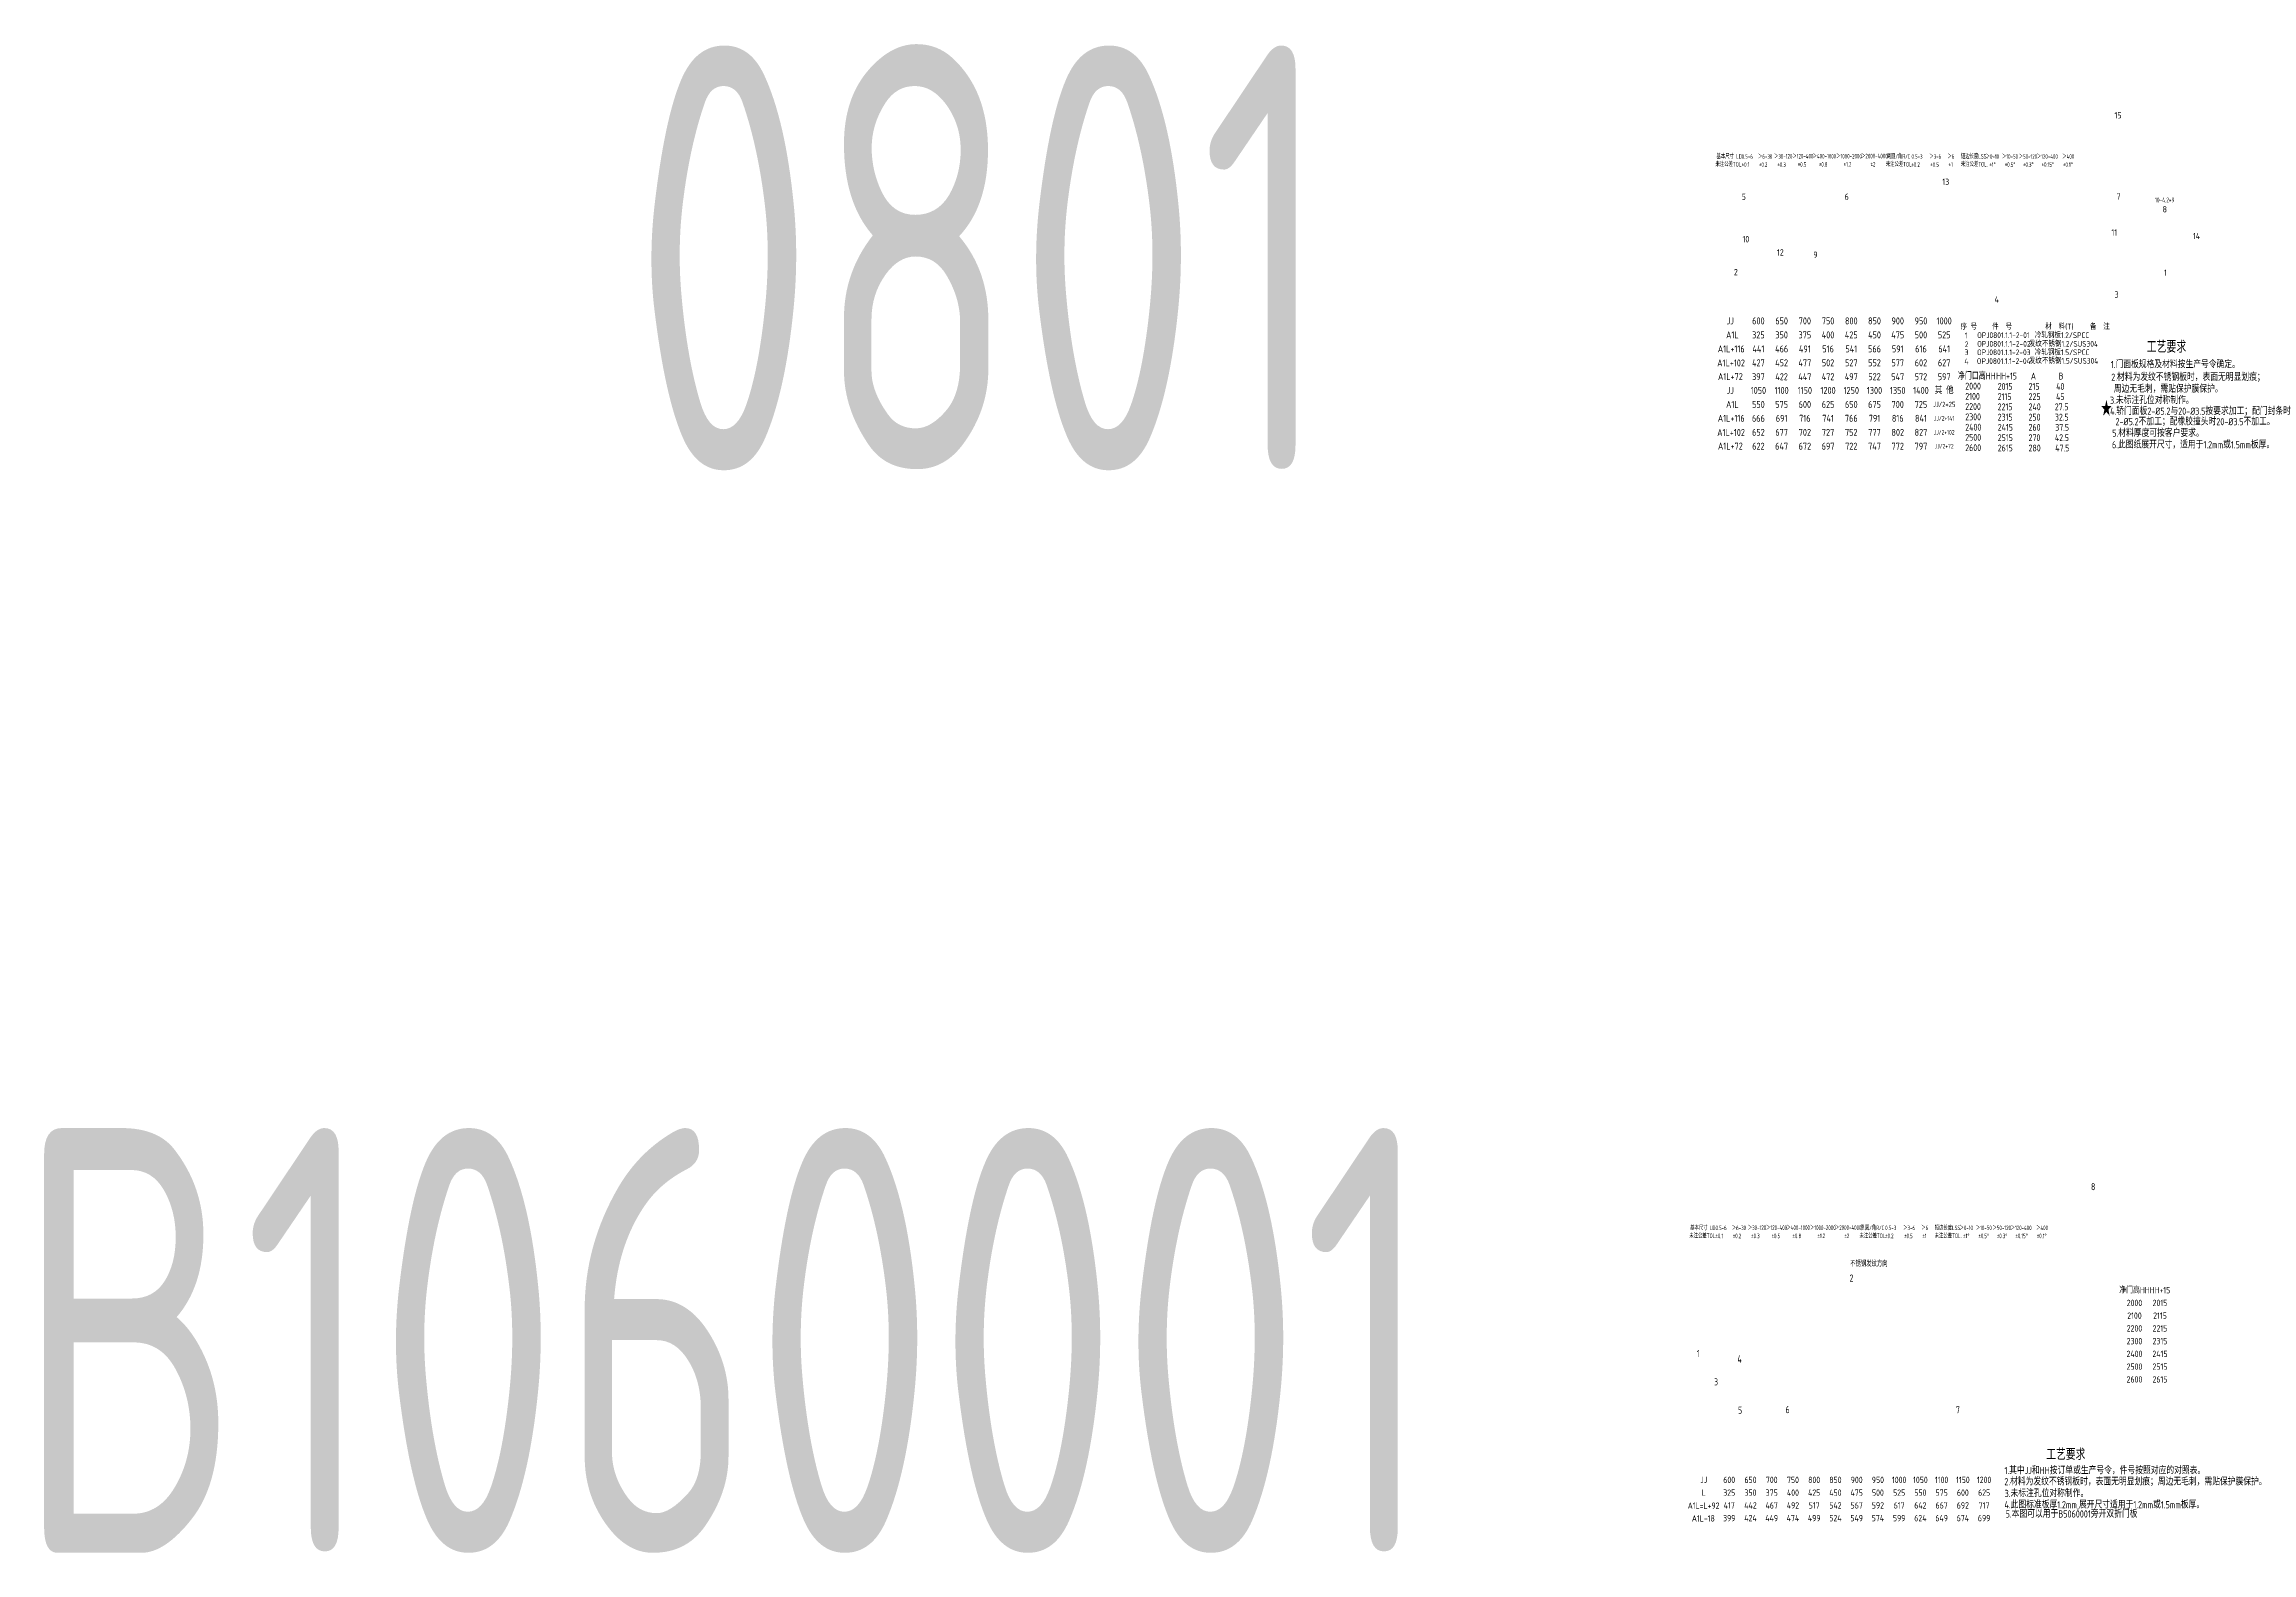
# Model space of a CAD drawing. Header units: inches. Extents: x 14216 to 120088, y -28810 to 23559.
# Drawn here: x 17832 to 19391, y 7021 to 8087 of the extents above; entities that cross this region are included whole.
import ezdxf
from ezdxf.enums import TextEntityAlignment as Align

# ---------------------------------------------------------------- set-up
doc = ezdxf.new("R2010")
doc.units = ezdxf.units.IN
doc.header["$LTSCALE"] = 0.3
doc.header["$MEASUREMENT"] = 0
for name, color, linetype in [('2', 2, 'Continuous'), ('2细实线', 2, 'Continuous'), ('6', 3, 'Continuous'), ('7', 4, 'Continuous')]:
    doc.layers.add(name, color=color, linetype=linetype)
doc.styles.add('HZ', font='isocp2.shx', dxfattribs={"width": 0.7, "bigfont": 'hztxt.shx'})

msp = doc.modelspace()

# ---------------------------------------------------------------- texts
at = {"layer": '2', "style": 'HZ'}
for s, height, width, p in [('序 号', 4.02, 0.85, (19185.6, 7885)), ('件  号', 4.02, 0.85, (19207.9, 7885)), ('材  料(T)', 4.02, 0.85, (19245.4, 7885.1)), ('备  注', 4.02, 0.85, (19276.9, 7885)), ('1', 4.02, 0.85, (19188.6, 7878.8)), ('2 ', 4.02, 0.85, (19188.6, 7872.6)), ('OPJ0801.1.1-2-02', 4.024, 0.85, (19197.3, 7872.9)), ('OPJ0801.1.1-2-01', 4.024, 0.85, (19197.3, 7879)), ('发纹不锈钢1.2/SUS304', 4.024, 0.85, (19233.8, 7872.9)), ('冷轧钢板1.2/SPCC', 4.024, 0.85, (19238, 7879)), ('4 ', 4.02, 0.85, (19188.3, 7860.5)), ('3', 4.02, 0.85, (19188.5, 7866.9)), ('OPJ0801.1.1-2-04', 4.024, 0.85, (19197.1, 7860.7)), ('OPJ0801.1.1-2-03', 4.024, 0.85, (19197.2, 7866.9)), ('发纹不锈钢1.5/SUS304', 4.024, 0.85, (19233.8, 7860.9)), ('冷轧钢板1.5/SPCC', 4.024, 0.85, (19238, 7866.9)), ('净门口高HH', 4.84, 0.75, (19183.7, 7849.7)), ('2000', 4.84, 0.75, (19188.9, 7842.6)), ('HH+15', 4.84, 0.75, (19210.7, 7849.7)), ('2015', 4.84, 0.75, (19211.8, 7842.4)), ('215', 4.84, 0.75, (19233.6, 7842.4)), ('A', 4.84, 0.75, (19235.2, 7849.7)), ('40', 4.84, 0.75, (19253.1, 7842.4)), ('B', 4.84, 0.75, (19254.8, 7849.7)), ('2100', 4.84, 0.75, (19188.9, 7835.4)), ('2200', 4.84, 0.75, (19188.9, 7828.2)), ('2115', 4.84, 0.75, (19211.8, 7835.2)), ('2215', 4.84, 0.75, (19211.8, 7828)), ('225', 4.84, 0.75, (19233.6, 7835.2)), ('240', 4.84, 0.75, (19233.6, 7828)), ('27.5', 4.84, 0.75, (19252.1, 7828)), ('45', 4.84, 0.75, (19253, 7835.2)), ('2300', 4.84, 0.75, (19188.9, 7820.9)), ('2400', 4.84, 0.75, (19188.9, 7813.6)), ('2315', 4.84, 0.75, (19211.8, 7820.7)), ('2415', 4.84, 0.75, (19211.8, 7813.5)), ('250', 4.84, 0.75, (19233.6, 7820.7)), ('260', 4.84, 0.75, (19233.6, 7813.5)), ('32.5', 4.84, 0.75, (19252.2, 7820.7)), ('37.5', 4.84, 0.75, (19252.4, 7813.5)), ('2500', 4.84, 0.75, (19188.9, 7806.4)), ('2600', 4.84, 0.75, (19188.9, 7799.1)), ('2515', 4.84, 0.75, (19211.8, 7806.2)), ('2615', 4.84, 0.75, (19211.8, 7798.9)), ('270', 4.84, 0.75, (19233.6, 7806.2)), ('280', 4.84, 0.75, (19233.6, 7798.9)), ('42.5', 4.84, 0.75, (19252.2, 7806.2)), ('47.5', 4.84, 0.75, (19252.4, 7798.9))]:
    msp.add_text(s, height=height, dxfattribs=dict(at, width=width)).set_placement(p)
at = {"layer": '2', "color": 6, "style": 'HZ', "width": 0.7}
msp.add_text('不锈钢发纹方向', height=4, dxfattribs=at).set_placement((19107.6, 7223.2))
at = {"layer": '2', "color": 6, "attachment_point": 5, "style": 'HZ'}
for s, insert, char_height in [('\\A1;0801', (18495.2, 7935.6), 300), ('\\A1;10-4.2*9', (19329.7, 7976.5), 3.52), ('\\A1;B1060001', (18313.5, 7171), 300)]:
    msp.add_mtext(s, dxfattribs=dict(at, insert=insert, char_height=char_height))
at = {"layer": '2细实线', "color": 6, "style": 'HZ', "width": 0.8}
for s, height, p in [('15', 4.5, (19294.3, 8034.1)), ('13', 4.5, (19172.7, 7987.1)), ('5', 4.5, (19031, 7976.5)), ('6', 4.5, (19103.7, 7976.6)), ('7', 4.5, (19295.7, 7976.8)), ('8', 4.5, (19328.3, 7967.7)), ('11', 4.5, (19292.1, 7951.3)), ('14', 4.5, (19349.7, 7948.8)), ('10', 4.5, (19031.6, 7946.6)), ('12', 4.5, (19055.9, 7937.2)), ('9', 4.5, (19081.6, 7935.6)), ('2', 4.5, (19025.5, 7923.3)), ('1', 4.5, (19329.2, 7922.9)), ('4', 4.5, (19209.6, 7904)), ('3', 4.5, (19294.4, 7907.5)), ('1.门面板规格及材料按生产号令确定。', 5.083, (19291.7, 7857.8)), ('2.材料为发纹不锈钢板时，表面无明显划痕；', 5.083, (19292, 7848.8)), ('周边无毛刺，需贴保护膜保护。', 5.083, (19293.8, 7840.5)), ('3.未标注孔位对称制作。', 5.083, (19291.1, 7832.5)), ('4.轿门面板2-%%c5.2与20-%%c3.5按要求加工；配门封条时', 5.083, (19291.2, 7824.8)), ('5.材料厚度可按客户要求。', 5.083, (19292.7, 7809.3)), ('2-%%c5.2不加工；配橡胶撞头时20-%%c3.5不加工。', 5.083, (19295, 7817.4)), ('6.此图纸展开尺寸，适用于1.2mm或1.5mm板厚。', 5.083, (19292.5, 7801.1)), ('1.其中JJ和HH按订单或生产号令，件号按照对应的对照表。', 5.083, (19216.6, 7076.6)), ('2.材料为发纹不锈钢板时，表面无明显划痕；周边无毛刺，需贴保护膜保护。', 5.083, (19216.5, 7068.7)), ('3.未标注孔位对称制作。', 5.083, (19216.7, 7060.4)), ('4.此图标准板厚1.2mm,展开尺寸适用于1.2mm或1.5mm板厚。', 5.083, (19216.6, 7052.4)), ('5.本图可以用于B5060001旁开双折门板', 5.083, (19217.4, 7045.9))]:
    msp.add_text(s, height=height, dxfattribs=at).set_placement(p)
at = {"layer": '2细实线', "style": 'HZ', "width": 0.8}
for s, height, p in [('JJ', 4.92, (19022.9, 7891.1)), ('600', 4.92, (19042.8, 7891.1)), ('650', 4.92, (19059.2, 7891.1)), ('700', 4.92, (19075.6, 7891.1)), ('750', 4.92, (19092, 7891.1)), ('800', 4.92, (19108.4, 7891.1)), ('850', 4.92, (19124.8, 7891.1)), ('900', 4.92, (19141.2, 7891.1)), ('950', 4.92, (19157.6, 7891.1)), ('1000', 4.92, (19174, 7891.1)), ('A1L+116', 4.92, (19023.6, 7871.3)), ('A1L', 4.92, (19024.4, 7881.2)), ('325', 4.92, (19042.8, 7881.2)), ('441', 4.92, (19042.8, 7871.3)), ('466', 4.92, (19059.2, 7871.3)), ('350', 4.92, (19059.2, 7881.2)), ('375', 4.92, (19075.6, 7881.2)), ('491', 4.92, (19075.6, 7871.3)), ('400', 4.92, (19092, 7881.2)), ('516', 4.92, (19092, 7871.3)), ('425', 4.92, (19108.4, 7881.2)), ('541', 4.92, (19108.4, 7871.3)), ('450', 4.92, (19124.8, 7881.2)), ('566', 4.92, (19124.8, 7871.3)), ('475', 4.92, (19141.2, 7881.2)), ('591', 4.92, (19141.2, 7871.3)), ('500', 4.92, (19157.6, 7881.2)), ('616', 4.92, (19157.6, 7871.3)), ('525', 4.92, (19174, 7881.2)), ('641', 4.92, (19174, 7871.3)), ('A1L+102', 4.92, (19023.5, 7861.4)), ('427', 4.92, (19042.8, 7861.5)), ('452', 4.92, (19059.2, 7861.5)), ('477', 4.92, (19075.6, 7861.5)), ('502', 4.92, (19092, 7861.5)), ('527', 4.92, (19108.4, 7861.5)), ('552', 4.92, (19124.8, 7861.5)), ('577', 4.92, (19141.2, 7861.5)), ('602', 4.92, (19157.6, 7861.5)), ('627', 4.92, (19174, 7861.5)), ('A1L+72', 4.92, (19023, 7851.8)), ('JJ', 4.92, (19022.9, 7842)), ('1050', 4.92, (19042.8, 7842)), ('397', 4.92, (19042.8, 7851.7)), ('1100', 4.92, (19059.2, 7842)), ('422', 4.92, (19059.2, 7851.7)), ('1150', 4.92, (19075.6, 7842)), ('447', 4.92, (19075.6, 7851.7)), ('1200', 4.92, (19092, 7842)), ('472', 4.92, (19092, 7851.7)), ('1250', 4.92, (19108.4, 7842)), ('497', 4.92, (19108.4, 7851.7)), ('1300', 4.92, (19124.8, 7842)), ('522', 4.92, (19124.8, 7851.7)), ('1350', 4.92, (19141.2, 7842)), ('547', 4.92, (19141.2, 7851.7)), ('1400', 4.92, (19157.6, 7842)), ('572', 4.92, (19157.6, 7851.7)), ('其 他', 4.92, (19174, 7842)), ('597', 4.92, (19174, 7851.7)), ('A1L', 4.92, (19024.4, 7832.1)), ('550', 4.92, (19042.8, 7832.1)), ('575', 4.92, (19059.2, 7832.1)), ('600', 4.92, (19075.6, 7832.1)), ('625', 4.92, (19092, 7832.1)), ('650', 4.92, (19108.4, 7832.1)), ('675', 4.92, (19124.8, 7832.1)), ('700', 4.92, (19141.2, 7832.1)), ('725', 4.92, (19157.6, 7832.1)), ('JJ/2+25', 3.78, (19174, 7832.1)), ('A1L+102', 4.92, (19023.5, 7812.3)), ('A1L+116', 4.92, (19023.6, 7822.3)), ('666', 4.92, (19042.8, 7822.3)), ('652', 4.92, (19042.8, 7812.4)), ('677', 4.92, (19059.2, 7812.4)), ('691', 4.92, (19059.2, 7822.3)), ('702', 4.92, (19075.6, 7812.4)), ('716', 4.92, (19075.6, 7822.3)), ('727', 4.92, (19092, 7812.4)), ('741', 4.92, (19092, 7822.3)), ('766', 4.92, (19108.4, 7822.3)), ('752', 4.92, (19108.4, 7812.4)), ('777', 4.92, (19124.8, 7812.4)), ('791', 4.92, (19124.8, 7822.3)), ('802', 4.92, (19141.2, 7812.4)), ('816', 4.92, (19141.2, 7822.3)), ('827', 4.92, (19157.6, 7812.4)), ('841', 4.92, (19157.6, 7822.3)), ('JJ/2+102', 3.19, (19174, 7812.4)), ('JJ/2+141', 3.19, (19174, 7822.3)), ('A1L+72', 4.92, (19023, 7802.7)), ('622', 4.92, (19042.8, 7802.6)), ('647', 4.92, (19059.2, 7802.6)), ('672', 4.92, (19075.6, 7802.6)), ('697', 4.92, (19092, 7802.6)), ('722', 4.92, (19108.4, 7802.6)), ('747', 4.92, (19124.8, 7802.6)), ('772', 4.92, (19141.2, 7802.6)), ('797', 4.92, (19157.6, 7802.6)), ('JJ/2+72', 3.19, (19174, 7802.6)), ('净门高HH', 4.5, (19308.4, 7206.5)), ('HH+15', 4.5, (19326.4, 7206.5)), ('2000', 4.5, (19308.4, 7197.5)), ('2100', 4.5, (19308.4, 7188.5)), ('2015', 4.5, (19326.4, 7197.5)), ('2115', 4.5, (19326.4, 7188.5)), ('2200', 4.5, (19308.4, 7179.5)), ('2300', 4.5, (19308.4, 7170.5)), ('2315', 4.5, (19326.4, 7170.5)), ('2215', 4.5, (19326.4, 7179.5)), ('2400', 4.5, (19308.4, 7161.5)), ('2415', 4.5, (19326.4, 7161.5)), ('2500', 4.5, (19308.4, 7152.5)), ('2600', 4.5, (19308.4, 7143.5)), ('2515', 4.5, (19326.4, 7152.5)), ('2615', 4.5, (19326.4, 7143.5)), ('JJ', 4.5, (19004.2, 7072.5)), ('L', 4.5, (19004.2, 7063.5)), ('325', 4.5, (19022.2, 7063.5)), ('600', 4.5, (19022.2, 7072.5)), ('650', 4.5, (19037.2, 7072.5)), ('350', 4.5, (19037.2, 7063.5)), ('375', 4.5, (19052.2, 7063.5)), ('700', 4.5, (19052.2, 7072.5)), ('750', 4.5, (19067.2, 7072.5)), ('400', 4.5, (19067.2, 7063.5)), ('425', 4.5, (19082.2, 7063.5)), ('800', 4.5, (19082.2, 7072.5)), ('450', 4.5, (19097.2, 7063.5)), ('850', 4.5, (19097.2, 7072.5)), ('475', 4.5, (19112.2, 7063.5)), ('900', 4.5, (19112.2, 7072.5)), ('950', 4.5, (19127.2, 7072.5)), ('500', 4.5, (19127.2, 7063.5)), ('1000', 4.5, (19142.2, 7072.5)), ('525', 4.5, (19142.2, 7063.5)), ('1050', 4.5, (19157.2, 7072.5)), ('550', 4.5, (19157.2, 7063.5)), ('1100', 4.5, (19172.2, 7072.5)), ('575', 4.5, (19172.2, 7063.5)), ('1150', 4.5, (19187.2, 7072.5)), ('600', 4.5, (19187.2, 7063.5)), ('1200', 4.5, (19202.2, 7072.5)), ('625', 4.5, (19202.2, 7063.5)), ('A1L=L+92', 4.5, (19004.1, 7054.3)), ('A1L-18', 4.5, (19003.9, 7045.3)), ('399', 4.5, (19022.2, 7045.5)), ('417', 4.5, (19022.2, 7054.5)), ('442', 4.5, (19037.2, 7054.5)), ('424', 4.5, (19037.2, 7045.5)), ('449', 4.5, (19052.2, 7045.5)), ('467', 4.5, (19052.2, 7054.5)), ('492', 4.5, (19067.2, 7054.5)), ('474', 4.5, (19067.2, 7045.5)), ('499', 4.5, (19082.2, 7045.5)), ('517', 4.5, (19082.2, 7054.5)), ('542', 4.5, (19097.2, 7054.5)), ('524', 4.5, (19097.2, 7045.5)), ('549', 4.5, (19112.2, 7045.5)), ('567', 4.5, (19112.2, 7054.5)), ('592', 4.5, (19127.2, 7054.5)), ('574', 4.5, (19127.2, 7045.5)), ('599', 4.5, (19142.2, 7045.5)), ('617', 4.5, (19142.2, 7054.5)), ('642', 4.5, (19157.2, 7054.5)), ('624', 4.5, (19157.2, 7045.5)), ('649', 4.5, (19172.2, 7045.5)), ('667', 4.5, (19172.2, 7054.5)), ('692', 4.5, (19187.2, 7054.5)), ('674', 4.5, (19187.2, 7045.5)), ('699', 4.5, (19202.2, 7045.5)), ('717', 4.5, (19202.2, 7054.5))]:
    msp.add_text(s, height=height, dxfattribs=at).set_placement(p, align=Align.MIDDLE_CENTER)
at = {"layer": '6', "style": 'HZ', "width": 0.7}
for s, p in [('未注公差TOL.', (19012.5, 8000.1)), ('基本尺寸 LD.', (19013.2, 8005.7)), ('0.5-6', (19031, 8005.6)), ('%%P0.1', (19031, 7999.9)), ('＞6-30', (19042.5, 8005.6)), ('%%P0.2', (19043.2, 7999.9)), ('＞30-120', (19053.8, 8005.7)), ('%%P0.3', (19056.2, 7999.9)), ('＞120-400', (19066.8, 8005.8)), ('%%P0.5', (19070.6, 8000)), ('＞400-1000', (19081.1, 8005.8)), ('%%P0.8', (19085.5, 8000)), ('＞1000-2000', (19097.7, 8005.8)), ('%%P1.2', (19103, 8000)), ('＞2000-4000', (19115.3, 8005.9)), ('%%P2', (19122, 8000.1)), ('未注公差TOL.', (19132.8, 8000.1)), ('倒圆/角R/C', (19133.4, 8005.7)), ('0.5-3', (19150.9, 8005.6)), ('%%P0.2', (19150.9, 7999.9)), ('＞3-6', (19163.5, 8005.6)), ('%%P0.5', (19164.2, 7999.9)), ('＞6', (19176.3, 8005.7)), ('%%P1', (19177.1, 7999.9)), ('短边长度LSS.', (19185.8, 8005.7)), ('未注公差TOL.', (19185.8, 8000.1)), ('＞0-10', (19203.3, 8005.6)), ('%%P1%%D', (19205.9, 7999.9)), ('＞10-50', (19214.8, 8005.6)), ('%%P0.5%%D', (19216.8, 7999.9)), ('＞50-120', (19226.6, 8005.6)), ('%%P0.3%%D', (19229.7, 7999.9)), ('＞120-400', (19239.4, 8005.6)), ('%%P0.15%%D', (19242.8, 7999.9)), ('＞400', (19257.4, 8005.6)), ('%%P0.1%%D', (19257.9, 7999.9)), ('基本尺寸 LD.', (18994.6, 7248.9)), ('0.5-6', (19012.5, 7248.9)), ('＞6-30', (19024, 7248.9)), ('＞30-120', (19035.3, 7249)), ('＞120-400', (19048.2, 7249)), ('＞400-1000', (19062.6, 7249)), ('＞1000-2000', (19079.2, 7249)), ('＞2000-4000', (19096.8, 7249.1)), ('倒圆/角R/C', (19114.9, 7248.9)), ('0.5-3', (19132.3, 7248.9)), ('＞3-6', (19145, 7248.9)), ('＞6', (19157.8, 7249)), ('短边长度LSS.', (19167.3, 7248.9)), ('＞0-10', (19184.8, 7248.9)), ('＞10-50', (19196.3, 7248.9)), ('＞50-120', (19208.1, 7248.9)), ('＞120-400', (19220.9, 7248.9)), ('＞400', (19238.9, 7248.9)), ('未注公差TOL.', (18994, 7243.3)), ('%%P0.1', (19012.5, 7243.2)), ('%%P0.2', (19024.7, 7243.2)), ('%%P0.3', (19037.7, 7243.2)), ('%%P0.5', (19052.1, 7243.2)), ('%%P0.8', (19066.9, 7243.2)), ('%%P1.2', (19084.5, 7243.3)), ('%%P2', (19103.5, 7243.3)), ('未注公差TOL.', (19114.2, 7243.3)), ('%%P0.2', (19132.3, 7243.2)), ('%%P0.5', (19145.7, 7243.2)), ('%%P1', (19158.6, 7243.2)), ('未注公差TOL.', (19167.3, 7243.3)), ('%%P1%%D', (19187.4, 7243.2)), ('%%P0.5%%D', (19198.2, 7243.2)), ('%%P0.3%%D', (19211.2, 7243.2)), ('%%P0.15%%D', (19224.3, 7243.2)), ('%%P0.1%%D', (19239.4, 7243.2))]:
    msp.add_text(s, height=3.25, dxfattribs=at).set_placement(p)
at = {"layer": '7', "style": 'HZ'}
for s, height, width, p in [('工艺要求', 8.47, 0.75, (19317, 7868.6)), ('8', 5.1, 0.7, (19277.7, 7277.1)), ('2', 5.1, 0.7, (19107.2, 7212.5)), ('1', 5.1, 0.7, (18999.3, 7159.2)), ('4', 5.1, 0.7, (19028, 7155.3)), ('3', 5.1, 0.7, (19011.5, 7139.2)), ('5', 5.1, 0.7, (19028.4, 7119.2)), ('6', 5.1, 0.7, (19062, 7119.6)), ('7', 5.1, 0.7, (19182.3, 7119.4))]:
    msp.add_text(s, height=height, dxfattribs=dict(at, width=width)).set_placement(p)
at = {"layer": '7', "color": 3, "style": 'HZ', "width": 0.75}
for s, height, p in [('★', 10.6, (19284.6, 7823.9)), ('工艺要求', 8, (19246.1, 7086.6))]:
    msp.add_text(s, height=height, dxfattribs=at).set_placement(p)

doc.saveas('drawing.dxf')
